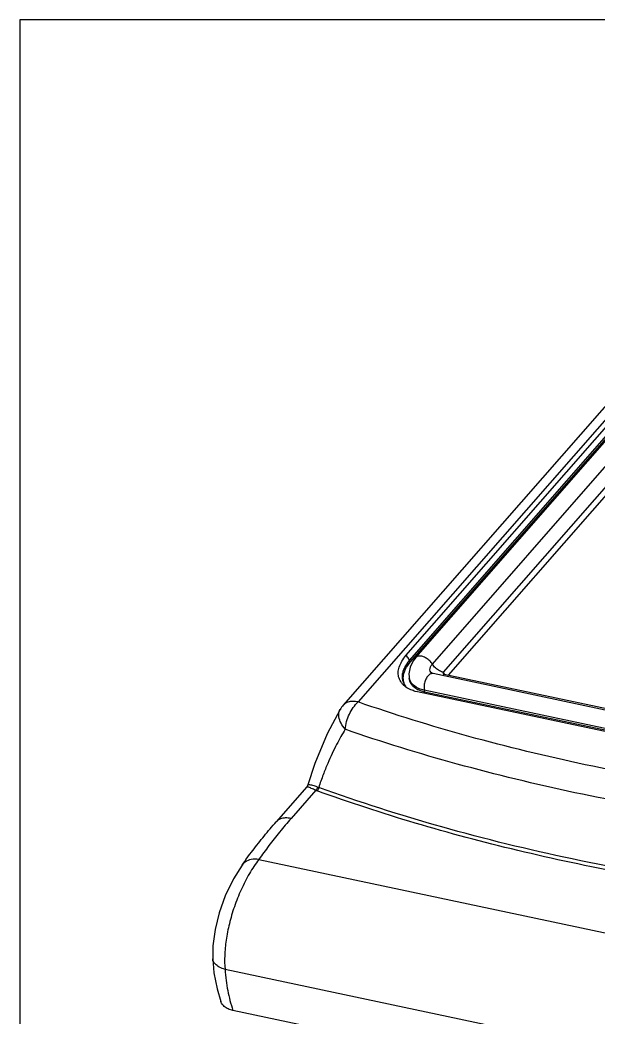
# Model space of a CAD drawing. Header units: millimetres. Extents: x 1786 to 4339, y -2795 to -1928.
# Drawn here: x 3369.7 to 3436.5, y -2627.3 to -2512 of the extents above; entities that cross this region are included whole.
import ezdxf

# ---------------------------------------------------------------- set-up
doc = ezdxf.new("R2010")
doc.units = ezdxf.units.MM

# ---------------------------------------------------------------- blocks, each defined once
blk = doc.blocks.new('*u252')
at = {"color": 7, "linetype": 'Continuous'}
for p, q in [((-11.57, 86.03, 0), (-72.58, 16.3, 0)), ((-9.62, 86.46, 0), (-70.63, 16.73, 0)), ((-64.35, 22.83, 0), (-11.42, 83.31, 0)), ((-63.86, 22.2, 0), (-10.94, 82.68, 0)), ((-63.03, 22.59, 0), (-10.11, 83.07, 0)), ((-63.76, 21.99, 0), (-10.83, 82.48, 0)), ((-60.88, 21.7, 0), (-7.96, 82.19, 0)), ((-59.4, 20.64, 0), (-6.47, 81.13, 0)), ((-58.76, 20.25, 0), (-6.17, 80.35, 0)), ((-63.03, 22.59, 0), (-63.38, 22.13, 0)), ((-63.76, 21.99, 0), (-63.86, 22.2, 0)), ((-63.94, 20.03, 0), (-63.92, 19.82, 0)), ((-61.03, 20.55, 0), (-61.03, 20.55, 0)), ((-9.45, 9.58, 0), (-60.76, 20.46, 0)), ((-59.43, 20.61, 0), (-59.32, 20.38, 0)), ((-8.52, 9.59, 0), (-59.31, 20.36, 0)), ((-64.52, 18.99, 0), (-64.52, 19, 0)), ((-64.38, 18.83, 0), (-64.52, 19, 0)), ((-62.82, 18.06, 0), (-63.12, 18.13, 0)), ((-11.52, 7.18, 0), (-62.82, 18.06, 0)), ((-61.94, 18.27, 0), (-61.9, 18.04, 0)), ((-10.64, 7.39, 0), (-61.94, 18.27, 0)), ((-10.6, 7.16, 0), (-61.9, 18.04, 0)), ((-72.99, 15.74, 0), (-72.99, 15.74, 0)), ((-77.38, 5.57, 0), (-81.39, 0.99, 0)), ((-77.39, 5.56, 0), (-77.39, 5.56, 0)), ((-77.3, 5.73, 0), (-77.3, 5.73, 0)), ((-76.2, 5.12, 0), (-79.44, 1.41, 0)), ((-85.88, -4.7, 0), (-85.88, -4.7, 0)), ((-83.67, -3.95, 0), (-13.91, -18.74, 0)), ((-89.74, -17.01, 0), (-89.74, -17.01, 0)), ((-18.67, -33.14, 0), (-88.12, -18.42, 0)), ((-17.23, -38.62, 0), (-87.07, -23.8, 0))]:
    blk.add_line(p, q, dxfattribs=at)
at = {"color": 7, "linetype": 'Continuous', "elevation": 0}
for points in [[(-63.38, 22.13), (-63.8, 21.3), (-63.96, 20.42), (-63.94, 20.02)], [(-60.76, 20.46), (-60.85, 20.48), (-61.01, 20.55), (-61.04, 20.56)], [(-72.99, 15.74), (-74.71, 12.55), (-76.34, 8.65), (-77.3, 5.73)], [(-77.3, 5.73), (-77.32, 5.66), (-77.39, 5.56)], [(-85.88, -4.7), (-87.02, -6.53), (-88.08, -8.73), (-88.88, -10.97), (-89.43, -13.18), (-89.72, -15.32), (-89.74, -17.01)], [(-89.74, -17.01), (-89.57, -18.85), (-89.17, -20.96), (-88.68, -22.63)]]:
    blk.add_lwpolyline(points, dxfattribs=at)
at = {"color": 7, "linetype": 'Continuous'}
for centre, radius, start, end in [((-62.26, 20.23, 0), 1.69, 186.8764, 197.7272), ((-54.47, 16.33, 0), 6.54, 138.8202, 139.1997), ((-60.78, 13.41, 0), 7.11, 78.0301, 78.3733), ((-60.6, 21.4, 0), 1.66, 319.1602, 320.4922), ((-60.71, 21.49, 0), 1.8, 320.4866, 321.3135), ((-62.71, 19.85, 0), 1.99, 205.4663, 207.5426), ((-61.48, 20.93, 0), 2.89, 240.2651, 242.7315), ((-61.44, 21.3, 0), 3.06, 242.7381, 246.2421), ((-61.41, 21.05, 0), 3.03, 242.722, 244.2607), ((-69.57, 13.67, 0), 4, 138.8145, 148.8032), ((-75.08, 7.81, 0), 2.43, 248.5647, 252.4338), ((-75.05, 7.77, 0), 2.89, 246.5155, 250.1745)]:
    blk.add_arc(centre, radius, start, end, dxfattribs=at)
for points, start_tangent, end_tangent in [([(-64.61, 18.9, 0), (-64.93, 19.26, 0), (-65.26, 19.88, 0), (-65.36, 20.57, 0), (-65.23, 21.32, 0), (-64.89, 22.08, 0), (-64.35, 22.83, 0)], (-0.743609, 0.668615), (0.658501, 0.75258)), ([(-63.86, 22.2, 0), (-63.99, 22.41, 0), (-64.15, 22.63, 0), (-64.35, 22.83, 0)], (-0.454282, 0.890858), (-0.730006, 0.683441)), ([(-60.88, 21.7, 0), (-61.23, 22.13, 0), (-61.67, 22.48, 0), (-62.15, 22.71, 0), (-62.59, 22.77, 0), (-62.93, 22.67, 0), (-63.03, 22.58, 0)], (-0.533736, 0.845651), (-0.653952, -0.756536)), ([(-64.52, 19, 0), (-64.54, 19.03, 0), (-64.72, 19.43, 0), (-64.8, 19.85, 0), (-64.8, 20.31, 0), (-64.7, 20.78, 0), (-64.5, 21.25, 0), (-63.86, 22.2, 0)], (-0.520214, 0.854036), (0.658501, 0.75258)), ([(-64.51, 19, 0), (-64.6, 19.24, 0), (-64.69, 19.67, 0), (-64.69, 20.12, 0), (-64.59, 20.58, 0), (-64.39, 21.06, 0), (-63.76, 21.99, 0)], (-0.429971, 0.902843), (0.658501, 0.75258)), ([(-61.09, 20.63, 0), (-61.19, 20.96, 0), (-61.12, 21.33, 0), (-60.88, 21.7, 0)], (-0.539459, 0.842012), (0.658501, 0.75258)), ([(-59.4, 20.64, 0), (-59.94, 20.83, 0), (-60.47, 21.21, 0), (-60.88, 21.7, 0)], (-0.986722, 0.16242), (-0.533736, 0.845651)), ([(-62.91, 18.42, 0), (-63.47, 18.85, 0), (-63.7, 19.16, 0), (-63.85, 19.5, 0), (-63.92, 19.82, 0)], (-0.868213, 0.496192), (-0.117215, 0.993107)), ([(-62.84, 18.58, 0), (-63.5, 19.07, 0), (-63.72, 19.37, 0), (-63.87, 19.71, 0)], (-0.888764, 0.458364), (-0.305231, 0.952278)), ([(-60.76, 20.46, 0), (-61.02, 20.45, 0), (-61.36, 20.25, 0), (-61.66, 19.87, 0), (-61.87, 19.36, 0), (-61.97, 18.8, 0), (-61.94, 18.27, 0)], (-0.981095, 0.193527), (0.189906, -0.981802)), ([(-61.03, 20.55, 0), (-61.09, 20.63, 0)], (-0.655513, 0.755184), (-0.539459, 0.842012)), ([(-59.35, 20.31, 0), (-59.49, 20.17, 0)], (-0.654083, -0.756423), (-0.763621, -0.645665)), ([(-59.43, 20.61, 0), (-59.47, 20.53, 0), (-59.47, 20.46, 0), (-59.47, 20.45, 0)], (-0.653537, -0.756894), (0.420412, -0.907333)), ([(-59.47, 20.45, 0), (-59.43, 20.41, 0)], (0.420412, -0.907333), (0.795664, -0.605739)), ([(-59.43, 20.41, 0), (-59.35, 20.37, 0)], (0.795664, -0.605739), (0.979456, -0.201657)), ([(-63.12, 18.13, 0), (-63.69, 18.33, 0), (-64.41, 18.73, 0), (-64.61, 18.9, 0)], (-0.963995, 0.26592), (-0.743609, 0.668615)), ([(-61.94, 18.27, 0), (-62.67, 18.5, 0)], (-0.97824, 0.207477), (-0.915115, 0.403192)), ([(-61.9, 18.04, 0), (-62.73, 18.32, 0)], (-0.97824, 0.207477), (-0.900752, 0.434334)), ([(-72.33, 13.14, 0), (-72.88, 13.96, 0), (-73.16, 14.76, 0), (-73.12, 15.46, 0), (-72.99, 15.74, 0)], (-0.65769, 0.753289), (0.517517, 0.855673)), ([(-70.63, 16.73, 0), (-71.35, 16.8, 0), (-71.97, 16.7, 0), (-72.45, 16.43, 0), (-72.58, 16.3, 0)], (-0.97824, 0.207477), (-0.657175, -0.753738)), ([(-72.33, 13.14, 0), (-72.14, 14.16, 0), (-71.77, 15.13, 0), (-71.26, 16.01, 0), (-70.63, 16.73, 0)], (0.095738, 0.995407), (0.735262, 0.677783)), ([(-8.12, 3.47, 0), (-24.76, 5.57, 0), (-40.78, 8.49, 0), (-56.1, 12.21, 0), (-70.63, 16.73, 0)], (-0.995095, 0.098919), (-0.944663, 0.328043)), ([(-72.33, 13.14, 0), (-72.89, 12.18, 0), (-73.45, 11.15, 0), (-74.03, 9.98, 0), (-74.62, 8.66, 0), (-75.22, 7.17, 0), (-75.81, 5.5, 0)], (-0.52132, -0.853361), (-0.313896, -0.949457)), ([(-9.09, -0.27, 0), (-25.93, 1.85, 0), (-42.14, 4.81, 0), (-57.62, 8.58, 0), (-72.33, 13.14, 0)], (-0.995095, 0.098919), (-0.944663, 0.328043)), ([(-77.35, 5.57, 0), (-77.38, 5.56, 0)], (-0.932691, -0.360676), (-0.736749, -0.676166)), ([(-76.2, 5.12, 0), (-76.5, 5.26, 0), (-76.78, 5.38, 0), (-77.03, 5.48, 0), (-77.22, 5.55, 0), (-77.35, 5.57, 0)], (-0.905563, 0.424211), (-0.932691, -0.360676)), ([(-75.97, 5.55, 0), (-76.28, 5.67, 0), (-76.57, 5.76, 0), (-76.84, 5.82, 0), (-77.07, 5.84, 0), (-77.23, 5.81, 0), (-77.3, 5.73, 0)], (-0.930553, 0.366156), (-0.367618, -0.929977)), ([(-75.97, 5.55, 0), (-76.01, 5.39, 0), (-76.09, 5.24, 0), (-76.2, 5.12, 0)], (-0.132397, -0.991197), (-0.770605, -0.637314)), ([(-75.81, 5.5, 0), (-75.85, 5.33, 0), (-75.92, 5.18, 0), (-76.03, 5.05, 0)], (-0.100362, -0.994951), (-0.741514, -0.670938)), ([(-5.76, -9.36, 0), (-24.52, -7.13, 0), (-42.51, -3.9, 0), (-59.64, 0.31, 0), (-75.81, 5.5, 0)], (-0.995989, 0.089481), (-0.940509, 0.339769)), ([(-5.88, -9.83, 0), (-20.97, -8.13, 0), (-35.57, -5.78, 0), (-49.65, -2.79, 0), (-63.15, 0.82, 0), (-76.03, 5.05, 0)], (-0.995989, 0.089481), (-0.940509, 0.339769)), ([(-79.44, 1.41, 0), (-80.94, -0.36, 0), (-82.35, -2.15, 0), (-83.67, -3.95, 0)], (-0.658501, -0.75258), (-0.576276, -0.817255)), ([(-79.44, 1.41, 0), (-80.2, 1.49, 0), (-80.85, 1.36, 0), (-81.34, 1.04, 0), (-81.39, 0.99, 0)], (-0.97824, 0.207477), (-0.656452, -0.754368)), ([(-85.88, -4.7, 0), (-84.48, -2.79, 0), (-82.98, -0.89, 0), (-81.39, 0.99, 0)], (0.576276, 0.817255), (0.658501, 0.75258)), ([(-83.67, -3.95, 0), (-84.68, -3.98, 0), (-85.48, -4.31, 0), (-85.88, -4.7, 0)], (-0.993634, 0.112658), (-0.580837, -0.81402)), ([(-83.67, -3.95, 0), (-84.91, -5.83, 0), (-86, -7.95, 0), (-86.89, -10.18, 0), (-87.55, -12.42, 0), (-87.97, -14.58, 0), (-88.16, -16.59, 0), (-88.12, -18.42, 0)], (-0.599218, -0.800586), (0.083957, -0.996469)), ([(-88.12, -18.42, 0), (-88.87, -18.1, 0), (-89.41, -17.7, 0), (-89.7, -17.24, 0), (-89.74, -17.01, 0)], (-0.955271, 0.295731), (-0.051164, 0.99869)), ([(-88.12, -18.42, 0), (-87.98, -19.86, 0), (-87.76, -21.2, 0), (-87.47, -22.5, 0), (-87.07, -23.8, 0)], (0.063667, -0.997971), (0.327212, -0.944951)), ([(-87.07, -23.8, 0), (-87.71, -23.6, 0), (-88.23, -23.27, 0), (-88.57, -22.86, 0), (-88.68, -22.63, 0)], (-0.97824, 0.207477), (-0.326943, 0.945044))]:
    blk.add_spline(points, degree=3, dxfattribs=dict(at, start_tangent=start_tangent, end_tangent=end_tangent))
blk = doc.blocks.new('*u269')
at = {"layer": 'Defpoints', "color": 2}
blk.add_lwpolyline([(0, 283.21), (-202.5, 283.21), (-202.5, 0), (0, 0)], close=True, dxfattribs=at)
at = {"xscale": 0.8800000000001091, "yscale": 0.8800000000001091, "zscale": 0.88}
blk.add_blockref('*u252', (-101.25, 189.61), dxfattribs=at)

msp = doc.modelspace()

# ---------------------------------------------------------------- block references
msp.add_blockref('*u269', (3572.18, -2795.17))

doc.saveas('drawing.dxf')
